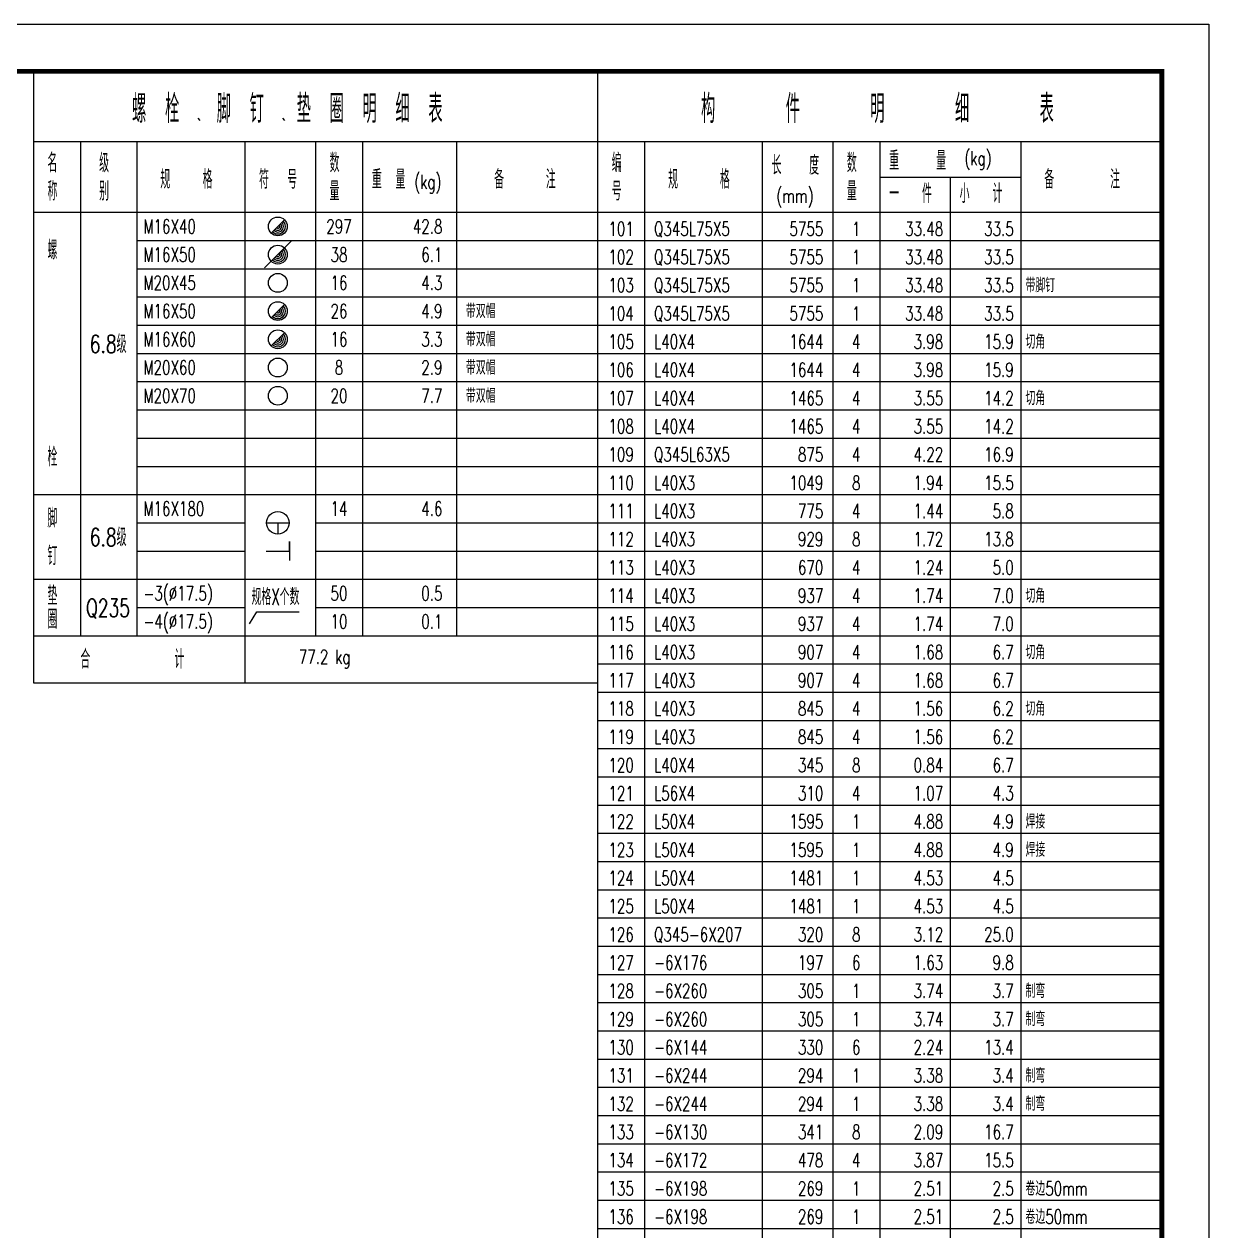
# Model space of a CAD drawing. Header units: millimetres. Extents: x 25940 to 26781, y -9515 to -8921.
# Drawn here: x 26528.7 to 26780.7, y -9177.7 to -8921.2 of the extents above; entities that cross this region are included whole.
import ezdxf
from ezdxf.enums import TextEntityAlignment as Align

# ---------------------------------------------------------------- set-up
doc = ezdxf.new("R2010")
doc.units = ezdxf.units.MM
doc.header["$LTSCALE"] = 10
doc.styles.get("Standard").update_dxf_attribs({"font": 'SIMPLEX.shx', "width": 0.7, "bigfont": 'gbhzfs.shx'})

# ---------------------------------------------------------------- blocks, each defined once
blk = doc.blocks.new('GWTKA1')
for p, q in [((21789.71, -9171.88), (22630.71, -9171.88)), ((22630.71, -9171.88), (22630.71, -9765.88))]:
    blk.add_line(p, q)
at = {"const_width": 1}
blk.add_lwpolyline([(21814.71, -9755.88), (21814.71, -9181.88), (22620.71, -9181.88), (22620.71, -9755.88), (21814.71, -9755.88)], dxfattribs=at)
blk = doc.blocks.new('M20X71')
blk.add_circle((0, 0), 0.2)
blk = doc.blocks.new('M20X61')
blk.add_circle((0, 0), 0.2)
blk = doc.blocks.new('M20X45')
blk.add_circle((0, 0), 0.2)
blk = doc.blocks.new('M16X50')
for p, q in [((-0.283, -0.283), (0.283, 0.283)), ((-0.141, -0.141), (0.141, 0.141))]:
    blk.add_line(p, q)
blk.add_circle((0, 0), 0.2)
for radius in [0.16, 0.12, 0.08, 0.04]:
    blk.add_arc((0, 0), radius, 225, 45)
blk = doc.blocks.new('M16X40')
blk.add_line((-0.141, -0.141), (0.141, 0.141))
blk.add_circle((0, 0), 0.2)
for radius in [0.16, 0.12, 0.08, 0.04]:
    blk.add_arc((0, 0), radius, 225, 45)

msp = doc.modelspace()

# ---------------------------------------------------------------- linework, layer by layer
for p, q in [((26530.68765398, -8931.23279648), (26530.68765398, -9061.23279648)), ((26650.68765398, -8931.23279648), (26650.68765398, -9061.23279648)), ((26650.68765398, -8931.23279648), (26650.68765398, -9339.23279648)), ((26770.68765398, -8931.23279648), (26770.68765398, -9339.23279648)), ((26565.68765398, -8941.23279648), (26566.07332654, -8941.69242314)), ((26583.68765398, -8941.23279648), (26584.07332654, -8941.69242314)), ((26650.68765398, -8946.23279648), (26530.68765398, -8946.23279648)), ((26540.68765398, -8946.23279648), (26540.68765398, -9051.23279648)), ((26552.68765398, -8946.23279648), (26552.68765398, -9051.23279648)), ((26575.68765398, -8946.23279648), (26575.68765398, -9061.23279648)), ((26590.68765398, -8946.23279648), (26590.68765398, -9051.23279648)), ((26600.68765398, -8946.23279648), (26600.68765398, -9051.23279648)), ((26620.68765398, -8946.23279648), (26620.68765398, -9051.23279648)), ((26770.68765398, -8946.23279648), (26650.68765398, -8946.23279648)), ((26660.68765398, -8946.23279648), (26660.68765398, -9339.23279648)), ((26685.68765398, -8946.23279648), (26685.68765398, -9339.23279648)), ((26700.68765398, -8946.23279648), (26700.68765398, -9339.23279648)), ((26710.68765398, -8946.23279648), (26710.68765398, -9339.23279648)), ((26740.68765398, -8946.23279648), (26740.68765398, -9339.23279648)), ((26710.68765398, -8953.73279648), (26740.68765398, -8953.73279648)), ((26725.68765398, -8953.73279648), (26725.68765398, -9339.23279648)), ((26530.68765398, -8961.23279648), (26650.68765398, -8961.23279648)), ((26650.68765398, -8961.23279648), (26770.68765398, -8961.23279648)), ((26552.68765398, -8967.23279648), (26650.68765398, -8967.23279648)), ((26650.68765398, -8967.23279648), (26770.68765398, -8967.23279648)), ((26552.68765398, -8973.23279648), (26650.68765398, -8973.23279648)), ((26650.68765398, -8973.23279648), (26770.68765398, -8973.23279648)), ((26552.68765398, -8979.23279648), (26650.68765398, -8979.23279648)), ((26650.68765398, -8979.23279648), (26770.68765398, -8979.23279648)), ((26552.68765398, -8985.23279648), (26650.68765398, -8985.23279648)), ((26650.68765398, -8985.23279648), (26770.68765398, -8985.23279648)), ((26552.68765398, -8991.23279648), (26650.68765398, -8991.23279648)), ((26650.68765398, -8991.23279648), (26770.68765398, -8991.23279648)), ((26552.68765398, -8997.23279648), (26650.68765398, -8997.23279648)), ((26650.68765398, -8997.23279648), (26770.68765398, -8997.23279648)), ((26552.68765398, -9003.23279648), (26650.68765398, -9003.23279648)), ((26650.68765398, -9003.23279648), (26770.68765398, -9003.23279648)), ((26552.68765398, -9009.23279648), (26650.68765398, -9009.23279648)), ((26650.68765398, -9009.23279648), (26770.68765398, -9009.23279648)), ((26552.68765398, -9015.23279648), (26650.68765398, -9015.23279648)), ((26650.68765398, -9015.23279648), (26770.68765398, -9015.23279648)), ((26530.68765398, -9021.23279648), (26650.68765398, -9021.23279648)), ((26650.68765398, -9021.23279648), (26770.68765398, -9021.23279648)), ((26552.68765398, -9027.23279648), (26575.68765398, -9027.23279648)), ((26580.28765398, -9027.23279648), (26585.08765398, -9027.23279648)), ((26582.68765398, -9027.23279648), (26582.68765398, -9029.63279648)), ((26590.68765398, -9027.23279648), (26650.68765398, -9027.23279648)), ((26650.68765398, -9027.23279648), (26770.68765398, -9027.23279648)), ((26585.18765398, -9031.23279648), (26585.18765398, -9035.23279648)), ((26585.18765398, -9033.23279648), (26585.18765398, -9031.23279648)), ((26552.68765398, -9033.23279648), (26575.68765398, -9033.23279648)), ((26580.18765398, -9033.23279648), (26585.18765398, -9033.23279648)), ((26590.68765398, -9033.23279648), (26650.68765398, -9033.23279648)), ((26650.68765398, -9033.23279648), (26770.68765398, -9033.23279648)), ((26530.68765398, -9039.23279648), (26650.68765398, -9039.23279648)), ((26650.68765398, -9039.23279648), (26770.68765398, -9039.23279648)), ((26552.68765398, -9045.23279648), (26575.68765398, -9045.23279648)), ((26576.68765398, -9048.73279648), (26578.18765398, -9046.13472027)), ((26578.18765398, -9046.13472027), (26587.18765398, -9046.13472027)), ((26590.68765398, -9045.23279648), (26650.68765398, -9045.23279648)), ((26650.68765398, -9045.23279648), (26770.68765398, -9045.23279648)), ((26530.68765398, -9051.23279648), (26650.68765398, -9051.23279648)), ((26650.68765398, -9051.23279648), (26770.68765398, -9051.23279648)), ((26650.68765398, -9057.23279648), (26770.68765398, -9057.23279648)), ((26530.68765398, -9061.23279648), (26650.68765398, -9061.23279648)), ((26650.68765398, -9063.23279648), (26770.68765398, -9063.23279648)), ((26650.68765398, -9069.23279648), (26770.68765398, -9069.23279648)), ((26650.68765398, -9075.23279648), (26770.68765398, -9075.23279648)), ((26650.68765398, -9081.23279648), (26770.68765398, -9081.23279648)), ((26650.68765398, -9087.23279648), (26770.68765398, -9087.23279648)), ((26650.68765398, -9093.23279648), (26770.68765398, -9093.23279648)), ((26650.68765398, -9099.23279648), (26770.68765398, -9099.23279648)), ((26650.68765398, -9105.23279648), (26770.68765398, -9105.23279648)), ((26650.68765398, -9111.23279648), (26770.68765398, -9111.23279648)), ((26650.68765398, -9117.23279648), (26770.68765398, -9117.23279648)), ((26650.68765398, -9123.23279648), (26770.68765398, -9123.23279648)), ((26650.68765398, -9129.23279648), (26770.68765398, -9129.23279648)), ((26650.68765398, -9135.23279648), (26770.68765398, -9135.23279648)), ((26650.68765398, -9141.23279648), (26770.68765398, -9141.23279648)), ((26650.68765398, -9147.23279648), (26770.68765398, -9147.23279648)), ((26650.68765398, -9153.23279648), (26770.68765398, -9153.23279648)), ((26650.68765398, -9159.23279648), (26770.68765398, -9159.23279648)), ((26650.68765398, -9165.23279648), (26770.68765398, -9165.23279648)), ((26650.68765398, -9171.23279648), (26770.68765398, -9171.23279648)), ((26650.68765398, -9177.23279648), (26770.68765398, -9177.23279648))]:
    msp.add_line(p, q)
msp.add_circle((26582.68765398, -9027.23279648), 2.4)

# ---------------------------------------------------------------- block references
msp.add_blockref('GWTKA1', (4149.97349128, 250.64290486))
at = {"xscale": 10, "yscale": 10, "zscale": 10}
for name, p in [('M16X40', (26582.68765398, -8964.23279648)), ('M16X50', (26582.68765398, -8970.23279648)), ('M20X45', (26582.68765398, -8976.23279648)), ('M16X40', (26582.68765398, -8982.23279648)), ('M16X40', (26582.68765398, -8988.23279648)), ('M20X61', (26582.68765398, -8994.23279648)), ('M20X71', (26582.68765398, -9000.23279648))]:
    msp.add_blockref(name, p, dxfattribs=at)

# ---------------------------------------------------------------- texts
for s, height, width, p in [('\\M+5C2DD', 6, 0.7, (26551.68765398, -8942.23279648)), ('\\M+5CBA8', 6, 0.7, (26558.68765398, -8942.23279648)), ('\\M+5BDC5', 6, 0.7, (26569.68765398, -8942.23279648)), ('\\M+5B6A4', 6, 0.7, (26576.68765398, -8942.23279648)), ('\\M+5B5E6', 6, 0.7, (26586.68765398, -8942.23279648)), ('\\M+5C8A6', 6, 0.7, (26593.68765398, -8942.23279648)), ('\\M+5C3F7', 6, 0.7, (26600.68765398, -8942.23279648)), ('\\M+5CFB8', 6, 0.7, (26607.68765398, -8942.23279648)), ('\\M+5B1ED', 6, 0.7, (26614.68765398, -8942.23279648)), ('\\M+5B9B9', 6, 0.7, (26672.68765398, -8942.23279648)), ('\\M+5BCFE', 6, 0.7, (26690.68765398, -8942.23279648)), ('\\M+5C3F7', 6, 0.7, (26708.68765398, -8942.23279648)), ('\\M+5CFB8', 6, 0.7, (26726.68765398, -8942.23279648)), ('\\M+5B1ED', 6, 0.7, (26744.68765398, -8942.23279648)), ('\\M+5C3FB', 4, 0.7, (26533.68765398, -8952.73279648)), ('\\M+5BCB6', 4, 0.7, (26544.68765398, -8952.73279648)), ('\\M+5CAFD', 4, 0.7, (26593.68765398, -8952.73279648)), ('\\M+5B1E0', 4, 0.7, (26653.68765398, -8952.73279648)), ('\\M+5B3A4', 4, 0.7, (26687.68765398, -8953.23279648)), ('\\M+5B6C8', 4, 0.7, (26695.68765398, -8953.23279648)), ('\\M+5CAFD', 4, 0.7, (26703.68765398, -8952.73279648)), ('\\M+5D6D8', 4, 0.7, (26712.68765398, -8952.23279648)), ('\\M+5C1BF', 4, 0.7, (26722.68765398, -8952.23279648)), ('(kg)', 3, 0.7, (26728.68765398, -8951.23279648)), ('\\M+5B9E6', 4, 0.7, (26557.68765398, -8956.23279648)), ('\\M+5B8F1', 4, 0.7, (26566.68765398, -8956.23279648)), ('\\M+5B7FB', 4, 0.7, (26578.68765398, -8956.23279648)), ('\\M+5BAC5', 4, 0.7, (26584.68765398, -8956.23279648)), ('\\M+5D6D8', 4, 0.7, (26602.68765398, -8956.23279648)), ('\\M+5C1BF', 4, 0.7, (26607.68765398, -8956.23279648)), ('\\M+5B1B8', 4, 0.7, (26628.68765398, -8956.23279648)), ('\\M+5D7A2', 4, 0.7, (26639.68765398, -8956.23279648)), ('\\M+5B9E6', 4, 0.7, (26665.68765398, -8956.23279648)), ('\\M+5B8F1', 4, 0.7, (26676.68765398, -8956.23279648)), ('\\M+5B1B8', 4, 0.7, (26745.68765398, -8956.23279648)), ('\\M+5D7A2', 4, 0.7, (26759.68765398, -8956.23279648)), ('\\M+5B3C6', 4, 0.7, (26533.68765398, -8958.73279648)), ('\\M+5B1F0', 4, 0.7, (26544.68765398, -8958.73279648)), ('\\M+5C1BF', 4, 0.7, (26593.68765398, -8958.73279648)), ('(kg)', 3, 0.7, (26611.68765398, -8956.23279648)), ('\\M+5BAC5', 4, 0.7, (26653.68765398, -8958.73279648)), ('\\M+5C1BF', 4, 0.7, (26703.68765398, -8958.73279648)), ('\\M+5BCFE', 4, 0.7, (26719.68765398, -8959.23279648)), ('\\M+5D0A1', 4, 0.7, (26727.68765398, -8959.23279648)), ('\\M+5BCC6', 4, 0.7, (26734.68765398, -8959.23279648)), ('(mm)', 3, 0.7, (26688.68765398, -8959.23279648)), ('\\M+5D2BB', 4, 0.7, (26712.68765398, -8959.23279648)), ('M16X40', 3, 0.7, (26554.08765398, -8965.73279648)), ('Q345L75X5', 3, 0.7, (26662.68765398, -8966.23279648)), ('\\M+5C2DD', 4, 0.7, (26533.68765398, -8971.23279648)), ('M16X50', 3, 0.7, (26554.08765398, -8971.73279648)), ('Q345L75X5', 3, 0.7, (26662.68765398, -8972.23279648)), ('M20X45', 3, 0.7, (26554.08765398, -8977.73279648)), ('Q345L75X5', 3, 0.7, (26662.68765398, -8978.23279648)), ('\\M+5B4F8\\M+5BDC5\\M+5B6A4', 3, 0.7, (26741.68765398, -8978.23279648)), ('\\M+5B4F8\\M+5CBAB\\M+5C3B1', 3, 0.7, (26622.68765398, -8983.73279648)), ('M16X50', 3, 0.7, (26554.08765398, -8983.73279648)), ('Q345L75X5', 3, 0.7, (26662.68765398, -8984.23279648)), ('6.8\\M+5BCB6', 3.8, 0.7, (26542.68765398, -8991.13743997)), ('M16X60', 3, 0.7, (26554.08765398, -8989.73279648)), ('\\M+5B4F8\\M+5CBAB\\M+5C3B1', 3, 0.7, (26622.68765398, -8989.73279648)), ('L40X4', 3, 0.7, (26662.68765398, -8990.23279648)), ('\\M+5C7D0\\M+5BDC7', 3, 0.7, (26741.68765398, -8990.23279648)), ('M20X60', 3, 0.7, (26554.08765398, -8995.73279648)), ('\\M+5B4F8\\M+5CBAB\\M+5C3B1', 3, 0.7, (26622.68765398, -8995.73279648)), ('L40X4', 3, 0.7, (26662.68765398, -8996.23279648)), ('\\M+5B4F8\\M+5CBAB\\M+5C3B1', 3, 0.7, (26622.68765398, -9001.73279648)), ('M20X70', 3, 0.7, (26554.08765398, -9001.73279648)), ('L40X4', 3, 0.7, (26662.68765398, -9002.23279648)), ('\\M+5C7D0\\M+5BDC7', 3, 0.7, (26741.68765398, -9002.23279648)), ('L40X4', 3, 0.7, (26662.68765398, -9008.23279648)), ('\\M+5CBA8', 4, 0.7, (26533.68765398, -9015.23279648)), ('Q345L63X5', 3, 0.7, (26662.68765398, -9014.23279648)), ('L40X3', 3, 0.7, (26662.68765398, -9020.23279648)), ('\\M+5BDC5', 4, 0.7, (26533.68765398, -9028.23279648)), ('M16X180', 3, 0.7, (26554.08765398, -9025.73279648)), ('L40X3', 3, 0.7, (26662.68765398, -9026.23279648)), ('6.8\\M+5BCB6', 3.8, 0.7, (26542.68765398, -9032.20184548)), ('L40X3', 3, 0.7, (26662.68765398, -9032.23279648)), ('\\M+5B6A4', 4, 0.7, (26533.68765398, -9036.23279648)), ('L40X3', 3, 0.7, (26662.68765398, -9038.23279648)), ('\\M+5B5E6', 4, 0.7, (26533.68765398, -9044.73279648)), ('-3(%%c17.5)', 3, 0.7, (26554.08765398, -9043.73279648)), ('\\M+5B9E6\\M+5B8F1X\\M+5B8F6\\M+5CAFD', 3.5, 0.6, (26577.08765398, -9044.73279648)), ('L40X3', 3, 0.7, (26662.68765398, -9044.23279648)), ('\\M+5C7D0\\M+5BDC7', 3, 0.7, (26741.68765398, -9044.23279648)), ('Q235', 3.8, 0.7, (26541.88765398, -9047.23279648)), ('\\M+5C8A6', 4, 0.7, (26533.68765398, -9049.73279648)), ('-4(%%c17.5)', 3, 0.7, (26554.08765398, -9049.73279648)), ('L40X3', 3, 0.7, (26662.68765398, -9050.23279648)), ('\\M+5BACF', 4, 0.7, (26540.68765398, -9058.23279648)), ('\\M+5BCC6', 4, 0.7, (26560.68765398, -9058.23279648)), (' 77.2 kg', 3, 0.7, (26585.68765398, -9057.23279648)), ('L40X3', 3, 0.7, (26662.68765398, -9056.23279648)), ('\\M+5C7D0\\M+5BDC7', 3, 0.7, (26741.68765398, -9056.23279648)), ('L40X3', 3, 0.7, (26662.68765398, -9062.23279648)), ('L40X3', 3, 0.7, (26662.68765398, -9068.23279648)), ('\\M+5C7D0\\M+5BDC7', 3, 0.7, (26741.68765398, -9068.23279648)), ('L40X3', 3, 0.7, (26662.68765398, -9074.23279648)), ('L40X4', 3, 0.7, (26662.68765398, -9080.23279648)), ('L56X4', 3, 0.7, (26662.68765398, -9086.23279648)), ('L50X4', 3, 0.7, (26662.68765398, -9092.23279648)), ('\\M+5BAB8\\M+5BDD3', 3, 0.7, (26741.68765398, -9092.23279648)), ('L50X4', 3, 0.7, (26662.68765398, -9098.23279648)), ('\\M+5BAB8\\M+5BDD3', 3, 0.7, (26741.68765398, -9098.23279648)), ('L50X4', 3, 0.7, (26662.68765398, -9104.23279648)), ('L50X4', 3, 0.7, (26662.68765398, -9110.23279648)), ('Q345-6X207', 3, 0.7, (26662.68765398, -9116.23279648)), ('-6X176', 3, 0.7, (26662.68765398, -9122.23279648)), ('-6X260', 3, 0.7, (26662.68765398, -9128.23279648)), ('\\M+5D6C6\\M+5CDE4', 3, 0.7, (26741.68765398, -9128.23279648)), ('-6X260', 3, 0.7, (26662.68765398, -9134.23279648)), ('\\M+5D6C6\\M+5CDE4', 3, 0.7, (26741.68765398, -9134.23279648)), ('-6X144', 3, 0.7, (26662.68765398, -9140.23279648)), ('-6X244', 3, 0.7, (26662.68765398, -9146.23279648)), ('\\M+5D6C6\\M+5CDE4', 3, 0.7, (26741.68765398, -9146.23279648)), ('-6X244', 3, 0.7, (26662.68765398, -9152.23279648)), ('\\M+5D6C6\\M+5CDE4', 3, 0.7, (26741.68765398, -9152.23279648)), ('-6X130', 3, 0.7, (26662.68765398, -9158.23279648)), ('-6X172', 3, 0.7, (26662.68765398, -9164.23279648)), ('-6X198', 3, 0.7, (26662.68765398, -9170.23279648)), ('\\M+5BEED\\M+5B1DF50mm', 3, 0.7, (26741.68765398, -9170.23279648)), ('\\M+5BEED\\M+5B1DF50mm', 3, 0.7, (26741.68765398, -9176.23279648)), ('-6X198', 3, 0.7, (26662.68765398, -9176.23279648))]:
    msp.add_text(s, height=height, dxfattribs=dict(width=width)).set_placement(p)
at = {"width": 0.7}
for s, p in [('297', (26595.68765398, -8965.73279648)), ('101', (26655.68765398, -8966.23279648)), ('1', (26705.68765398, -8966.23279648)), ('38', (26595.68765398, -8971.73279648)), ('102', (26655.68765398, -8972.23279648)), ('1', (26705.68765398, -8972.23279648)), ('16', (26595.68765398, -8977.73279648)), ('103', (26655.68765398, -8978.23279648)), ('1', (26705.68765398, -8978.23279648)), ('26', (26595.68765398, -8983.73279648)), ('104', (26655.68765398, -8984.23279648)), ('1', (26705.68765398, -8984.23279648)), ('16', (26595.68765398, -8989.73279648)), ('105', (26655.68765398, -8990.23279648)), ('4', (26705.68765398, -8990.23279648)), ('8', (26595.68765398, -8995.73279648)), ('106', (26655.68765398, -8996.23279648)), ('4', (26705.68765398, -8996.23279648)), ('20', (26595.68765398, -9001.73279648)), ('107', (26655.68765398, -9002.23279648)), ('4', (26705.68765398, -9002.23279648)), ('108', (26655.68765398, -9008.23279648)), ('4', (26705.68765398, -9008.23279648)), ('109', (26655.68765398, -9014.23279648)), ('4', (26705.68765398, -9014.23279648)), ('110', (26655.68765398, -9020.23279648)), ('8', (26705.68765398, -9020.23279648)), ('14', (26595.68765398, -9025.73279648)), ('111', (26655.68765398, -9026.23279648)), ('4', (26705.68765398, -9026.23279648)), ('112', (26655.68765398, -9032.23279648)), ('8', (26705.68765398, -9032.23279648)), ('113', (26655.68765398, -9038.23279648)), ('4', (26705.68765398, -9038.23279648)), ('50', (26595.68765398, -9043.73279648)), ('114', (26655.68765398, -9044.23279648)), ('4', (26705.68765398, -9044.23279648)), ('10', (26595.68765398, -9049.73279648)), ('115', (26655.68765398, -9050.23279648)), ('4', (26705.68765398, -9050.23279648)), ('116', (26655.68765398, -9056.23279648)), ('4', (26705.68765398, -9056.23279648)), ('117', (26655.68765398, -9062.23279648)), ('4', (26705.68765398, -9062.23279648)), ('118', (26655.68765398, -9068.23279648)), ('4', (26705.68765398, -9068.23279648)), ('119', (26655.68765398, -9074.23279648)), ('4', (26705.68765398, -9074.23279648)), ('120', (26655.68765398, -9080.23279648)), ('8', (26705.68765398, -9080.23279648)), ('121', (26655.68765398, -9086.23279648)), ('4', (26705.68765398, -9086.23279648)), ('122', (26655.68765398, -9092.23279648)), ('1', (26705.68765398, -9092.23279648)), ('123', (26655.68765398, -9098.23279648)), ('1', (26705.68765398, -9098.23279648)), ('124', (26655.68765398, -9104.23279648)), ('1', (26705.68765398, -9104.23279648)), ('125', (26655.68765398, -9110.23279648)), ('1', (26705.68765398, -9110.23279648)), ('126', (26655.68765398, -9116.23279648)), ('8', (26705.68765398, -9116.23279648)), ('127', (26655.68765398, -9122.23279648)), ('6', (26705.68765398, -9122.23279648)), ('128', (26655.68765398, -9128.23279648)), ('1', (26705.68765398, -9128.23279648)), ('129', (26655.68765398, -9134.23279648)), ('1', (26705.68765398, -9134.23279648)), ('130', (26655.68765398, -9140.23279648)), ('6', (26705.68765398, -9140.23279648)), ('131', (26655.68765398, -9146.23279648)), ('1', (26705.68765398, -9146.23279648)), ('132', (26655.68765398, -9152.23279648)), ('1', (26705.68765398, -9152.23279648)), ('133', (26655.68765398, -9158.23279648)), ('8', (26705.68765398, -9158.23279648)), ('134', (26655.68765398, -9164.23279648)), ('4', (26705.68765398, -9164.23279648)), ('135', (26655.68765398, -9170.23279648)), ('1', (26705.68765398, -9170.23279648)), ('136', (26655.68765398, -9176.23279648)), ('1', (26705.68765398, -9176.23279648))]:
    msp.add_text(s, height=3, dxfattribs=at).set_placement(p, align=Align.CENTER)
for s, p in [('42.8', (26617.68765398, -8965.73279648)), ('5755', (26698.68765398, -8966.23279648)), ('33.48', (26724.18765398, -8966.23279648)), ('33.5', (26739.18765398, -8966.23279648)), ('6.1', (26617.68765398, -8971.73279648)), ('5755', (26698.68765398, -8972.23279648)), ('33.48', (26724.18765398, -8972.23279648)), ('33.5', (26739.18765398, -8972.23279648)), ('4.3', (26617.68765398, -8977.73279648)), ('5755', (26698.68765398, -8978.23279648)), ('33.48', (26724.18765398, -8978.23279648)), ('33.5', (26739.18765398, -8978.23279648)), ('4.9', (26617.68765398, -8983.73279648)), ('5755', (26698.68765398, -8984.23279648)), ('33.48', (26724.18765398, -8984.23279648)), ('33.5', (26739.18765398, -8984.23279648)), ('3.3', (26617.68765398, -8989.73279648)), ('1644', (26698.68765398, -8990.23279648)), ('3.98', (26724.18765398, -8990.23279648)), ('15.9', (26739.18765398, -8990.23279648)), ('2.9', (26617.68765398, -8995.73279648)), ('1644', (26698.68765398, -8996.23279648)), ('3.98', (26724.18765398, -8996.23279648)), ('15.9', (26739.18765398, -8996.23279648)), ('7.7', (26617.68765398, -9001.73279648)), ('1465', (26698.68765398, -9002.23279648)), ('3.55', (26724.18765398, -9002.23279648)), ('14.2', (26739.18765398, -9002.23279648)), ('1465', (26698.68765398, -9008.23279648)), ('3.55', (26724.18765398, -9008.23279648)), ('14.2', (26739.18765398, -9008.23279648)), ('875', (26698.68765398, -9014.23279648)), ('4.22', (26724.18765398, -9014.23279648)), ('16.9', (26739.18765398, -9014.23279648)), ('1049', (26698.68765398, -9020.23279648)), ('1.94', (26724.18765398, -9020.23279648)), ('15.5', (26739.18765398, -9020.23279648)), ('4.6', (26617.68765398, -9025.73279648)), ('775', (26698.68765398, -9026.23279648)), ('1.44', (26724.18765398, -9026.23279648)), ('5.8', (26739.18765398, -9026.23279648)), ('929', (26698.68765398, -9032.23279648)), ('1.72', (26724.18765398, -9032.23279648)), ('13.8', (26739.18765398, -9032.23279648)), ('670', (26698.68765398, -9038.23279648)), ('1.24', (26724.18765398, -9038.23279648)), ('5.0', (26739.18765398, -9038.23279648)), ('0.5', (26617.68765398, -9043.73279648)), ('937', (26698.68765398, -9044.23279648)), ('1.74', (26724.18765398, -9044.23279648)), ('7.0', (26739.18765398, -9044.23279648)), ('0.1', (26617.68765398, -9049.73279648)), ('937', (26698.68765398, -9050.23279648)), ('1.74', (26724.18765398, -9050.23279648)), ('7.0', (26739.18765398, -9050.23279648)), ('907', (26698.68765398, -9056.23279648)), ('1.68', (26724.18765398, -9056.23279648)), ('6.7', (26739.18765398, -9056.23279648)), ('907', (26698.68765398, -9062.23279648)), ('1.68', (26724.18765398, -9062.23279648)), ('6.7', (26739.18765398, -9062.23279648)), ('845', (26698.68765398, -9068.23279648)), ('1.56', (26724.18765398, -9068.23279648)), ('6.2', (26739.18765398, -9068.23279648)), ('845', (26698.68765398, -9074.23279648)), ('1.56', (26724.18765398, -9074.23279648)), ('6.2', (26739.18765398, -9074.23279648)), ('345', (26698.68765398, -9080.23279648)), ('0.84', (26724.18765398, -9080.23279648)), ('6.7', (26739.18765398, -9080.23279648)), ('310', (26698.68765398, -9086.23279648)), ('1.07', (26724.18765398, -9086.23279648)), ('4.3', (26739.18765398, -9086.23279648)), ('1595', (26698.68765398, -9092.23279648)), ('4.88', (26724.18765398, -9092.23279648)), ('4.9', (26739.18765398, -9092.23279648)), ('1595', (26698.68765398, -9098.23279648)), ('4.88', (26724.18765398, -9098.23279648)), ('4.9', (26739.18765398, -9098.23279648)), ('1481', (26698.68765398, -9104.23279648)), ('4.53', (26724.18765398, -9104.23279648)), ('4.5', (26739.18765398, -9104.23279648)), ('1481', (26698.68765398, -9110.23279648)), ('4.53', (26724.18765398, -9110.23279648)), ('4.5', (26739.18765398, -9110.23279648)), ('320', (26698.68765398, -9116.23279648)), ('3.12', (26724.18765398, -9116.23279648)), ('25.0', (26739.18765398, -9116.23279648)), ('197', (26698.68765398, -9122.23279648)), ('1.63', (26724.18765398, -9122.23279648)), ('9.8', (26739.18765398, -9122.23279648)), ('305', (26698.68765398, -9128.23279648)), ('3.74', (26724.18765398, -9128.23279648)), ('3.7', (26739.18765398, -9128.23279648)), ('305', (26698.68765398, -9134.23279648)), ('3.74', (26724.18765398, -9134.23279648)), ('3.7', (26739.18765398, -9134.23279648)), ('330', (26698.68765398, -9140.23279648)), ('2.24', (26724.18765398, -9140.23279648)), ('13.4', (26739.18765398, -9140.23279648)), ('294', (26698.68765398, -9146.23279648)), ('3.38', (26724.18765398, -9146.23279648)), ('3.4', (26739.18765398, -9146.23279648)), ('294', (26698.68765398, -9152.23279648)), ('3.38', (26724.18765398, -9152.23279648)), ('3.4', (26739.18765398, -9152.23279648)), ('341', (26698.68765398, -9158.23279648)), ('2.09', (26724.18765398, -9158.23279648)), ('16.7', (26739.18765398, -9158.23279648)), ('478', (26698.68765398, -9164.23279648)), ('3.87', (26724.18765398, -9164.23279648)), ('15.5', (26739.18765398, -9164.23279648)), ('269', (26698.68765398, -9170.23279648)), ('2.51', (26724.18765398, -9170.23279648)), ('2.5', (26739.18765398, -9170.23279648)), ('269', (26698.68765398, -9176.23279648)), ('2.51', (26724.18765398, -9176.23279648)), ('2.5', (26739.18765398, -9176.23279648))]:
    msp.add_text(s, height=3, dxfattribs=at).set_placement(p, align=Align.RIGHT)

doc.saveas('drawing.dxf')
